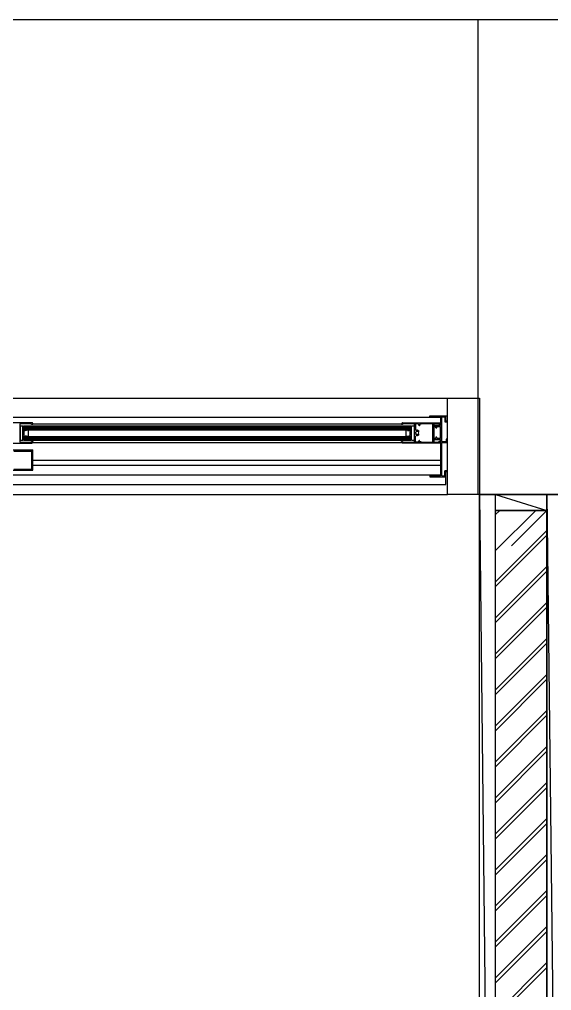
# Model space of a CAD drawing. Header units: millimetres. Extents: x 7649 to 34105, y 3983 to 25377.
# Drawn here: x 17204 to 18033, y 19864 to 21377 of the extents above; entities that cross this region are included whole.
import ezdxf

# ---------------------------------------------------------------- set-up
doc = ezdxf.new("R2010")
doc.units = ezdxf.units.MM

msp = doc.modelspace()

# ---------------------------------------------------------------- linework, layer by layer
at = {"layer": 'GEOMETRY', "color": 7}
for p, q in [((7649.45694, 21376.92222), (34105.14444, 21376.92222)), ((16519.87778, 20786.90139), (17870.84028, 20786.90139)), ((16530.46111, 20757.26806), (17860.25694, 20757.26806)), ((17843.32361, 20759.38472), (17868.19444, 20759.38472)), ((17843.32361, 20757.79722), (17843.32361, 20759.38472)), ((17843.32361, 20757.79722), (17860.25694, 20757.79722)), ((17860.25694, 20757.79722), (17860.25694, 20744.03889)), ((17861.84444, 20757.79722), (17866.60694, 20757.79722)), ((17861.84444, 20719.16806), (17861.84444, 20757.79722)), ((17866.60694, 20757.79722), (17866.60694, 20749.85972)), ((17866.60694, 20749.85972), (17870.84028, 20749.85972)), ((17868.19444, 20759.38472), (17870.84028, 20759.38472)), ((17868.19444, 20750.91806), (17868.19444, 20759.38472)), ((17870.84028, 20750.91806), (17868.19444, 20750.91806)), ((17870.84028, 20749.85972), (17870.84028, 20750.91806)), ((17870.84028, 20673.65972), (17870.84028, 20749.85972)), ((17223.66944, 20748.27222), (17164.93194, 20748.27222)), ((17223.14028, 20746.68472), (17204.61944, 20746.68472)), ((17204.61944, 20746.68472), (17204.61944, 20718.10972)), ((17205.14861, 20743.50972), (17205.14861, 20721.28472)), ((17205.14861, 20743.50972), (17209.38194, 20743.50972)), ((17209.38194, 20721.28472), (17209.38194, 20743.50972)), ((17210.44028, 20743.50972), (17813.69028, 20743.50972)), ((17210.44028, 20737.15972), (17210.44028, 20743.50972)), ((17210.44028, 20742.45139), (17813.69028, 20742.45139)), ((17210.44028, 20741.39306), (17813.69028, 20741.39306)), ((17210.44028, 20740.33472), (17813.69028, 20740.33472)), ((17210.44028, 20739.27639), (17813.69028, 20739.27639)), ((17210.44028, 20738.21806), (17813.69028, 20738.21806)), ((17210.44028, 20737.15972), (17813.69028, 20737.15972)), ((17211.49861, 20735.57222), (17215.20278, 20736.63056)), ((17211.49861, 20728.69306), (17211.49861, 20735.57222)), ((17218.37778, 20736.63056), (17215.20278, 20736.63056)), ((17218.37778, 20727.63472), (17218.37778, 20736.63056)), ((17223.14028, 20745.62639), (17223.14028, 20746.68472)), ((17224.72778, 20745.62639), (17223.14028, 20745.62639)), ((17224.04174, 20748.26498), (17223.93403, 20748.27222)), ((17224.14504, 20748.24387), (17224.04174, 20748.26498)), ((17224.24299, 20748.20985), (17224.14504, 20748.24387)), ((17224.33465, 20748.16385), (17224.24299, 20748.20985)), ((17224.41907, 20748.10683), (17224.33465, 20748.16385)), ((17224.49529, 20748.03974), (17224.41907, 20748.10683)), ((17224.56239, 20747.96351), (17224.49529, 20748.03974)), ((17224.61941, 20747.87909), (17224.56239, 20747.96351)), ((17224.6654, 20747.78744), (17224.61941, 20747.87909)), ((17224.69942, 20747.68948), (17224.6654, 20747.78744)), ((17224.72053, 20747.58618), (17224.69942, 20747.68948)), ((17224.72778, 20747.47847), (17224.72053, 20747.58618)), ((17224.72778, 20747.21389), (17224.72778, 20745.62639)), ((17224.72778, 20746.68472), (17799.40278, 20746.68472)), ((17799.40278, 20745.62639), (17799.40278, 20747.21389)), ((17800.99028, 20745.62639), (17799.40278, 20745.62639)), ((17799.93919, 20747.58618), (17799.93194, 20747.47847)), ((17799.9603, 20747.68948), (17799.93919, 20747.58618)), ((17799.99432, 20747.78744), (17799.9603, 20747.68948)), ((17800.04031, 20747.87909), (17799.99432, 20747.78744)), ((17800.09733, 20747.96351), (17800.04031, 20747.87909)), ((17800.16443, 20748.03974), (17800.09733, 20747.96351)), ((17800.24066, 20748.10683), (17800.16443, 20748.03974)), ((17800.32507, 20748.16385), (17800.24066, 20748.10683)), ((17800.41673, 20748.20985), (17800.32507, 20748.16385)), ((17800.51468, 20748.24387), (17800.41673, 20748.20985)), ((17800.46111, 20748.27222), (17859.19861, 20748.27222)), ((17800.61799, 20748.26498), (17800.51468, 20748.24387)), ((17800.72569, 20748.27222), (17800.61799, 20748.26498)), ((17819.51111, 20746.68472), (17800.99028, 20746.68472)), ((17800.99028, 20746.68472), (17800.99028, 20745.62639)), ((17808.92778, 20736.63056), (17805.75278, 20736.63056)), ((17805.75278, 20736.63056), (17805.75278, 20727.63472)), ((17808.92778, 20735.57222), (17812.63194, 20736.63056)), ((17812.63194, 20728.69306), (17812.63194, 20735.57222)), ((17813.69028, 20737.15972), (17813.69028, 20743.50972)), ((17814.74861, 20721.28472), (17814.74861, 20743.50972)), ((17814.74861, 20743.50972), (17818.98194, 20743.50972)), ((17818.98194, 20743.50972), (17818.98194, 20721.28472)), ((17819.51111, 20718.10972), (17819.51111, 20746.68472)), ((17825.33194, 20746.68472), (17821.09861, 20746.68472)), ((17821.09861, 20746.68472), (17821.09861, 20736.10139)), ((17821.42441, 20733.86425), (17821.30712, 20733.63669)), ((17821.56776, 20734.08105), (17821.42441, 20733.86425)), ((17822.30085, 20736.45155), (17821.8834, 20736.2953)), ((17822.27742, 20734.71725), (17822.06062, 20734.5739)), ((17822.50498, 20734.83454), (17822.27742, 20734.71725)), ((17822.72623, 20736.55869), (17822.30085, 20736.45155)), ((17822.74116, 20734.92577), (17822.50498, 20734.83454)), ((17823.15576, 20736.61765), (17822.72623, 20736.55869)), ((17822.9838, 20734.99093), (17822.74116, 20734.92577)), ((17823.23076, 20735.03002), (17822.9838, 20734.99093)), ((17823.58567, 20736.62936), (17823.15576, 20736.61765)), ((17823.47986, 20735.04306), (17823.23076, 20735.03002)), ((17823.72897, 20735.03002), (17823.47986, 20735.04306)), ((17824.01216, 20736.59476), (17823.58567, 20736.62936)), ((17823.97592, 20734.99093), (17823.72897, 20735.03002)), ((17824.21856, 20734.92577), (17823.97592, 20734.99093)), ((17824.43145, 20736.51479), (17824.01216, 20736.59476)), ((17824.45474, 20734.83454), (17824.21856, 20734.92577)), ((17824.83977, 20736.39036), (17824.43145, 20736.51479)), ((17824.68231, 20734.71725), (17824.45474, 20734.83454)), ((17824.8991, 20734.5739), (17824.68231, 20734.71725)), ((17825.23333, 20736.22243), (17824.83977, 20736.39036)), ((17825.60834, 20736.01192), (17825.23333, 20736.22243)), ((17826.91944, 20743.50972), (17825.33194, 20746.68472)), ((17825.96104, 20735.75977), (17825.60834, 20736.01192)), ((17826.28764, 20735.46692), (17825.96104, 20735.75977)), ((17826.2617, 20734.68245), (17826.21743, 20734.7438)), ((17826.23381, 20733.77607), (17826.27551, 20733.83816)), ((17826.29952, 20734.61792), (17826.2617, 20734.68245)), ((17826.27551, 20733.83816), (17826.31156, 20733.90468)), ((17826.58434, 20735.13428), (17826.28764, 20735.46692)), ((17826.33085, 20734.55071), (17826.29952, 20734.61792)), ((17826.31156, 20733.90468), (17826.34113, 20733.97432)), ((17826.35564, 20734.4813), (17826.33085, 20734.55071)), ((17826.34113, 20733.97432), (17826.36372, 20734.04562)), ((17826.37381, 20734.41017), (17826.35564, 20734.4813)), ((17826.36372, 20734.04562), (17826.37938, 20734.1181)), ((17826.38533, 20734.3378), (17826.37381, 20734.41017)), ((17826.37938, 20734.1181), (17826.38817, 20734.19128)), ((17826.39013, 20734.26467), (17826.38533, 20734.3378)), ((17826.38817, 20734.19128), (17826.39013, 20734.26467)), ((17827.44861, 20743.50972), (17826.91944, 20743.50972)), ((17830.09444, 20746.15556), (17827.44861, 20746.15556)), ((17827.44861, 20746.15556), (17827.44861, 20743.50972)), ((17848.08611, 20746.68472), (17830.09444, 20746.68472)), ((17830.09444, 20746.68472), (17830.09444, 20746.15556)), ((17848.08611, 20718.10972), (17848.08611, 20746.68472)), ((17849.67361, 20746.68472), (17849.67361, 20718.10972)), ((17849.67361, 20746.68472), (17858.14028, 20746.68472)), ((17850.20278, 20744.03889), (17860.25694, 20744.03889)), ((17850.20278, 20742.45139), (17850.20278, 20744.03889)), ((17850.20278, 20742.45139), (17852.84861, 20742.45139)), ((17852.84861, 20740.33472), (17852.84861, 20742.45139)), ((17852.84861, 20740.33472), (17854.43611, 20740.33472)), ((17854.43611, 20742.45139), (17860.25694, 20742.45139)), ((17854.43611, 20740.33472), (17854.43611, 20742.45139)), ((17858.14028, 20746.68472), (17858.14028, 20744.56806)), ((17858.14028, 20744.56806), (17859.19861, 20744.56806)), ((17859.19861, 20748.27222), (17859.19861, 20744.56806)), ((17860.25694, 20723.93056), (17860.25694, 20742.45139)), ((17205.14861, 20721.28472), (17209.38194, 20721.28472)), ((17210.44028, 20727.10556), (17813.69028, 20727.10556)), ((17210.44028, 20721.28472), (17210.44028, 20727.10556)), ((17210.44028, 20726.04722), (17813.69028, 20726.04722)), ((17210.44028, 20725.51806), (17813.69028, 20725.51806)), ((17210.44028, 20724.45972), (17813.69028, 20724.45972)), ((17210.44028, 20723.40139), (17813.69028, 20723.40139)), ((17210.44028, 20722.34306), (17813.69028, 20722.34306)), ((17210.44028, 20721.28472), (17813.69028, 20721.28472)), ((17211.49861, 20727.63472), (17215.20278, 20728.69306)), ((17215.20278, 20727.63472), (17218.37778, 20727.63472)), ((17223.14028, 20718.10972), (17223.14028, 20719.16806)), ((17223.14028, 20719.16806), (17224.72778, 20719.16806)), ((17224.72778, 20719.16806), (17224.72778, 20717.58056)), ((17799.40278, 20717.58056), (17799.40278, 20719.16806)), ((17799.40278, 20719.16806), (17800.99028, 20719.16806)), ((17800.99028, 20719.16806), (17800.99028, 20718.10972)), ((17805.75278, 20727.63472), (17808.92778, 20727.63472)), ((17808.92778, 20727.63472), (17812.63194, 20728.69306)), ((17813.69028, 20721.28472), (17813.69028, 20727.10556)), ((17814.74861, 20721.28472), (17818.98194, 20721.28472)), ((17821.09861, 20733.45556), (17821.62778, 20733.45556)), ((17821.11164, 20732.91091), (17821.09861, 20732.66181)), ((17821.09861, 20732.66181), (17821.11164, 20732.4127)), ((17821.09861, 20730.80972), (17821.62778, 20730.80972)), ((17821.09861, 20718.10972), (17821.09861, 20728.16389)), ((17821.15074, 20733.15786), (17821.11164, 20732.91091)), ((17821.11164, 20732.4127), (17821.15074, 20732.16575)), ((17821.2159, 20733.40051), (17821.15074, 20733.15786)), ((17821.15074, 20732.16575), (17821.2159, 20731.92311)), ((17821.30712, 20733.63669), (17821.2159, 20733.40051)), ((17821.2159, 20731.92311), (17821.30712, 20731.68692)), ((17821.30712, 20731.68692), (17821.42441, 20731.45936)), ((17821.42441, 20731.45936), (17821.56776, 20731.24256)), ((17821.62778, 20730.80972), (17821.62778, 20730.28056)), ((17821.8834, 20729.02831), (17822.01002, 20728.97527)), ((17822.01002, 20728.97527), (17822.13821, 20728.92671)), ((17822.06062, 20730.74971), (17822.27742, 20730.60636)), ((17822.13821, 20728.92671), (17822.26784, 20728.88266)), ((17822.26784, 20728.88266), (17822.3988, 20728.84313)), ((17822.27742, 20730.60636), (17822.50498, 20730.48907)), ((17822.3988, 20728.84313), (17822.53096, 20728.80816)), ((17822.50498, 20730.48907), (17822.74116, 20730.39784)), ((17822.53096, 20728.80816), (17822.66422, 20728.77777)), ((17822.66422, 20728.77777), (17822.79844, 20728.75199)), ((17822.74116, 20730.39784), (17822.9838, 20730.33268)), ((17822.79844, 20728.75199), (17822.9335, 20728.73084)), ((17822.9335, 20728.73084), (17823.0693, 20728.71435)), ((17822.9838, 20730.33268), (17823.23076, 20730.29359)), ((17823.0693, 20728.71435), (17823.20571, 20728.70254)), ((17823.20571, 20728.70254), (17823.3426, 20728.69543)), ((17823.23076, 20730.29359), (17823.47986, 20730.28056)), ((17823.3426, 20728.69543), (17823.47986, 20728.69306)), ((17823.47986, 20730.28056), (17823.72897, 20730.29359)), ((17823.47986, 20728.69306), (17823.78047, 20728.70444)), ((17823.72897, 20730.29359), (17823.97592, 20730.33268)), ((17823.78047, 20728.70444), (17824.07721, 20728.73823)), ((17823.97592, 20730.33268), (17824.21856, 20730.39784)), ((17824.07721, 20728.73823), (17824.36896, 20728.79389)), ((17824.21856, 20730.39784), (17824.45474, 20730.48907)), ((17824.27361, 20730.28056), (17824.27361, 20730.80972)), ((17824.36896, 20728.79389), (17824.65459, 20728.87087)), ((17824.45474, 20730.48907), (17824.68231, 20730.60636)), ((17824.65459, 20728.87087), (17824.93297, 20728.96864)), ((17824.68231, 20730.60636), (17824.8991, 20730.74971)), ((17824.93297, 20728.96864), (17825.20299, 20729.08664)), ((17825.02874, 20733.69464), (17825.0672, 20733.65782)), ((17825.10625, 20731.16947), (17825.02874, 20731.0998)), ((17825.0672, 20733.65782), (17825.10781, 20733.62385)), ((17825.19027, 20731.22723), (17825.10625, 20731.16947)), ((17825.10781, 20733.62385), (17825.15041, 20733.59278)), ((17825.15041, 20733.59278), (17825.19482, 20733.56471)), ((17825.27959, 20731.27305), (17825.19027, 20731.22723)), ((17825.19482, 20733.56471), (17825.24091, 20733.53968)), ((17825.20299, 20729.08664), (17825.46351, 20729.22434)), ((17825.24091, 20733.53968), (17825.28849, 20733.51777)), ((17825.37298, 20731.30687), (17825.27959, 20731.27305)), ((17825.28849, 20733.51777), (17825.33741, 20733.49904)), ((17826.91944, 20720.75556), (17825.33194, 20718.10972)), ((17825.33741, 20733.49904), (17825.38752, 20733.48357)), ((17825.46925, 20731.32865), (17825.37298, 20731.30687)), ((17825.38752, 20733.48357), (17825.43864, 20733.47141)), ((17825.43864, 20733.47141), (17825.49063, 20733.46265)), ((17825.46351, 20729.22434), (17825.71341, 20729.38119)), ((17825.56718, 20731.33835), (17825.46925, 20731.32865)), ((17825.49063, 20733.46265), (17825.54331, 20733.45734)), ((17825.54331, 20733.45734), (17825.59653, 20733.45556)), ((17825.66556, 20731.33591), (17825.56718, 20731.33835)), ((17825.59653, 20733.45556), (17825.6721, 20733.45915)), ((17825.76317, 20731.32131), (17825.66556, 20731.33591)), ((17825.6721, 20733.45915), (17825.74614, 20733.46976)), ((17825.71341, 20729.38119), (17825.95157, 20729.55666)), ((17825.74614, 20733.46976), (17825.81823, 20733.48712)), ((17825.85881, 20731.29448), (17825.76317, 20731.32131)), ((17825.81823, 20733.48712), (17825.88797, 20733.51098)), ((17825.95127, 20731.25539), (17825.85881, 20731.29448)), ((17825.88797, 20733.51098), (17825.95494, 20733.54107)), ((17826.03933, 20731.20399), (17825.95127, 20731.25539)), ((17825.95157, 20729.55666), (17826.17686, 20729.7502)), ((17825.95494, 20733.54107), (17826.01872, 20733.57715)), ((17826.01872, 20733.57715), (17826.07891, 20733.61895)), ((17826.12178, 20731.14025), (17826.03933, 20731.20399)), ((17826.07891, 20733.61895), (17826.1351, 20733.66621)), ((17826.19528, 20731.06635), (17826.12178, 20731.14025)), ((17826.1351, 20733.66621), (17826.18687, 20733.71867)), ((17826.17686, 20729.7502), (17826.38816, 20729.96127)), ((17826.18687, 20733.71867), (17826.23381, 20733.77607)), ((17826.25722, 20730.98536), (17826.19528, 20731.06635)), ((17826.21743, 20730.05064), (17826.27693, 20730.13621)), ((17826.30749, 20730.89847), (17826.25722, 20730.98536)), ((17826.27693, 20730.13621), (17826.32381, 20730.22676)), ((17826.34598, 20730.80691), (17826.30749, 20730.89847)), ((17826.32381, 20730.22676), (17826.35817, 20730.32107)), ((17826.3726, 20730.71186), (17826.34598, 20730.80691)), ((17826.35817, 20730.32107), (17826.38013, 20730.41795)), ((17826.38724, 20730.61455), (17826.3726, 20730.71186)), ((17826.38013, 20730.41795), (17826.38978, 20730.51617)), ((17826.38978, 20730.51617), (17826.38724, 20730.61455)), ((17826.38816, 20729.96127), (17826.58434, 20730.18933)), ((17826.91944, 20721.28472), (17827.44861, 20721.28472)), ((17827.44861, 20718.63889), (17827.44861, 20720.75556)), ((17852.84861, 20723.93056), (17850.20278, 20723.93056)), ((17850.20278, 20723.93056), (17850.20278, 20722.34306)), ((17850.20278, 20722.34306), (17860.25694, 20722.34306)), ((17854.43611, 20726.04722), (17852.84861, 20726.04722)), ((17852.84861, 20726.04722), (17852.84861, 20723.93056)), ((17854.43611, 20723.93056), (17854.43611, 20726.04722)), ((17860.25694, 20723.93056), (17854.43611, 20723.93056)), ((17858.14028, 20718.10972), (17858.14028, 20719.69722)), ((17858.14028, 20719.69722), (17859.19861, 20719.69722)), ((17859.19861, 20719.69722), (17859.19861, 20716.52222)), ((17860.25694, 20722.34306), (17860.25694, 20665.72222)), ((17861.84444, 20719.16806), (17868.72361, 20719.16806)), ((17870.31111, 20722.87222), (17868.72361, 20722.87222)), ((17868.72361, 20722.87222), (17868.72361, 20719.16806)), ((17870.31111, 20717.58056), (17870.31111, 20722.87222)), ((17164.93194, 20716.52222), (17223.66944, 20716.52222)), ((17165.99028, 20705.93889), (17224.72778, 20705.93889)), ((17195.62361, 20704.35139), (17223.66944, 20704.35139)), ((17204.61944, 20718.10972), (17223.14028, 20718.10972)), ((17223.66944, 20676.30556), (17223.66944, 20704.35139)), ((17223.93403, 20717.05139), (17224.04174, 20717.05863)), ((17224.04174, 20717.05863), (17224.14504, 20717.07974)), ((17224.14504, 20717.07974), (17224.24299, 20717.11377)), ((17224.24299, 20717.11377), (17224.33465, 20717.15976)), ((17224.33465, 20717.15976), (17224.41907, 20717.21678)), ((17224.41907, 20717.21678), (17224.49529, 20717.28387)), ((17224.49529, 20717.28387), (17224.56239, 20717.3601)), ((17224.56239, 20717.3601), (17224.61941, 20717.44452)), ((17224.61941, 20717.44452), (17224.6654, 20717.53617)), ((17224.6654, 20717.53617), (17224.69942, 20717.63413)), ((17224.69942, 20717.63413), (17224.72053, 20717.73743)), ((17224.72053, 20717.73743), (17224.72778, 20717.84514)), ((17224.72778, 20717.58056), (17799.40278, 20717.58056)), ((17224.72778, 20674.71806), (17224.72778, 20705.93889)), ((17799.93194, 20717.84514), (17799.93919, 20717.73743)), ((17799.93919, 20717.73743), (17799.9603, 20717.63413)), ((17799.9603, 20717.63413), (17799.99432, 20717.53617)), ((17799.99432, 20717.53617), (17800.04031, 20717.44452)), ((17800.04031, 20717.44452), (17800.09733, 20717.3601)), ((17800.09733, 20717.3601), (17800.16443, 20717.28387)), ((17800.16443, 20717.28387), (17800.24066, 20717.21678)), ((17800.24066, 20717.21678), (17800.32507, 20717.15976)), ((17800.32507, 20717.15976), (17800.41673, 20717.11377)), ((17800.41673, 20717.11377), (17800.51468, 20717.07974)), ((17859.19861, 20716.52222), (17800.46111, 20716.52222)), ((17800.51468, 20717.07974), (17800.61799, 20717.05863)), ((17800.61799, 20717.05863), (17800.72569, 20717.05139)), ((17800.99028, 20718.10972), (17819.51111, 20718.10972)), ((17825.33194, 20718.10972), (17821.09861, 20718.10972)), ((17830.09444, 20718.63889), (17827.44861, 20718.63889)), ((17830.09444, 20718.10972), (17830.09444, 20718.63889)), ((17830.09444, 20718.10972), (17848.08611, 20718.10972)), ((17849.67361, 20718.10972), (17858.14028, 20718.10972)), ((17861.84444, 20717.58056), (17870.31111, 20717.58056)), ((17861.84444, 20665.72222), (17861.84444, 20717.58056)), ((17224.72778, 20690.06389), (17860.25694, 20690.06389)), ((17165.99028, 20674.71806), (17224.72778, 20674.71806)), ((17195.62361, 20676.30556), (17223.66944, 20676.30556)), ((17224.72778, 20682.12639), (17860.25694, 20682.12639)), ((17870.84028, 20673.65972), (17866.60694, 20673.65972)), ((17866.60694, 20665.72222), (17866.60694, 20673.65972)), ((17870.84028, 20672.60139), (17870.84028, 20673.65972)), ((16530.46111, 20667.30972), (17860.25694, 20667.30972)), ((17860.25694, 20665.72222), (17843.32361, 20665.72222)), ((17843.32361, 20665.72222), (17843.32361, 20664.13472)), ((17843.32361, 20664.13472), (17868.19444, 20664.13472)), ((17861.84444, 20665.72222), (17866.60694, 20665.72222)), ((17868.19444, 20664.13472), (17868.19444, 20672.60139)), ((17868.19444, 20672.60139), (17870.84028, 20672.60139)), ((17868.19444, 20651.96389), (17868.19444, 20664.13472)), ((16522.52361, 20651.96389), (17868.19444, 20651.96389)), ((16519.87778, 20636.61806), (17870.84028, 20636.61806)), ((17920.58194, 18403.00556), (17920.58194, 20636.61806)), ((17920.58194, 20636.61806), (17945.45278, 18403.00556)), ((17920.58194, 20636.61806), (17945.45278, 18403.00556)), ((17945.45278, 20636.61806), (17920.58194, 20636.61806)), ((17945.45278, 18403.00556), (17945.45278, 20636.61806)), ((17945.45278, 20611.74722), (17945.45278, 20636.61806)), ((17945.45278, 20636.61806), (18025.88611, 20611.74722)), ((17945.45278, 20636.61806), (18025.88611, 20611.74722)), ((18025.88611, 20636.61806), (17945.45278, 20636.61806)), ((18025.88611, 20611.74722), (18025.88611, 20636.61806)), ((18025.88611, 18403.00556), (18025.88611, 20636.61806)), ((18025.88611, 20636.61806), (18050.75694, 18403.00556)), ((18025.88611, 20636.61806), (18050.75694, 18403.00556)), ((18050.75694, 20636.61806), (18025.88611, 20636.61806)), ((18025.88611, 20611.74722), (17945.45278, 20611.74722)), ((17945.45278, 20549.30556), (18008.42361, 20611.74722)), ((17945.45278, 20605.39722), (17952.33194, 20611.74722)), ((17970.85278, 20556.71389), (18025.88611, 20611.74722)), ((17945.45278, 20500.62222), (18025.88611, 20580.52639)), ((17945.45278, 20493.21389), (18025.88611, 20573.11806)), ((17945.45278, 20444.53056), (18025.88611, 20524.43472)), ((17945.45278, 20437.12222), (18025.88611, 20517.02639)), ((17945.45278, 20388.43889), (18025.88611, 20468.34306)), ((17945.45278, 20381.03056), (18025.88611, 20460.93472)), ((17945.45278, 20332.34722), (18025.88611, 20412.25139)), ((17945.45278, 20324.93889), (18025.88611, 20404.84306)), ((17945.45278, 20276.25556), (18025.88611, 20356.15972)), ((17945.45278, 20268.31806), (18025.88611, 20348.75139)), ((17945.45278, 20220.16389), (18025.88611, 20300.06806)), ((17945.45278, 20212.22639), (18025.88611, 20292.65972)), ((17945.45278, 20164.07222), (18025.88611, 20243.97639)), ((17945.45278, 20156.13472), (18025.88611, 20236.56806)), ((17945.45278, 20107.98056), (18025.88611, 20187.88472)), ((17945.45278, 20100.04306), (18025.88611, 20179.94722)), ((17945.45278, 20051.88889), (18025.88611, 20131.79306)), ((17945.45278, 20043.95139), (18025.88611, 20123.85556)), ((17945.45278, 19995.79722), (18025.88611, 20075.70139)), ((17945.45278, 19987.85972), (18025.88611, 20067.76389)), ((17945.45278, 19939.70556), (18025.88611, 20019.60972)), ((17945.45278, 19931.76806), (18025.88611, 20011.67222)), ((17945.45278, 19883.61389), (18025.88611, 19963.51806)), ((17945.45278, 19875.67639), (18025.88611, 19955.58056)), ((17945.45278, 19826.99306), (18025.88611, 19907.42639)), ((17945.45278, 19819.58472), (18025.88611, 19899.48889))]:
    msp.add_line(p, q, dxfattribs=at)
at = {"layer": 'RECTANGLES', "color": 7}
for p, q in [((17918.46528, 21376.92222), (18701.10278, 21376.92222)), ((17918.46528, 20636.61806), (17918.46528, 21376.92222)), ((17870.84028, 20786.90139), (17920.58194, 20786.90139)), ((17870.84028, 20636.61806), (17870.84028, 20786.90139)), ((17920.58194, 20786.90139), (17920.58194, 20636.61806)), ((17920.58194, 20636.61806), (17870.84028, 20636.61806)), ((18701.10278, 20636.61806), (17918.46528, 20636.61806)), ((17920.58194, 20636.61806), (18050.75694, 20636.61806)), ((17920.58194, 18403.00556), (17920.58194, 20636.61806)), ((17945.45278, 20611.74722), (18025.88611, 20611.74722)), ((17945.45278, 18427.87639), (17945.45278, 20611.74722)), ((18025.88611, 20611.74722), (18025.88611, 18427.87639))]:
    msp.add_line(p, q, dxfattribs=at)

doc.saveas('drawing.dxf')
